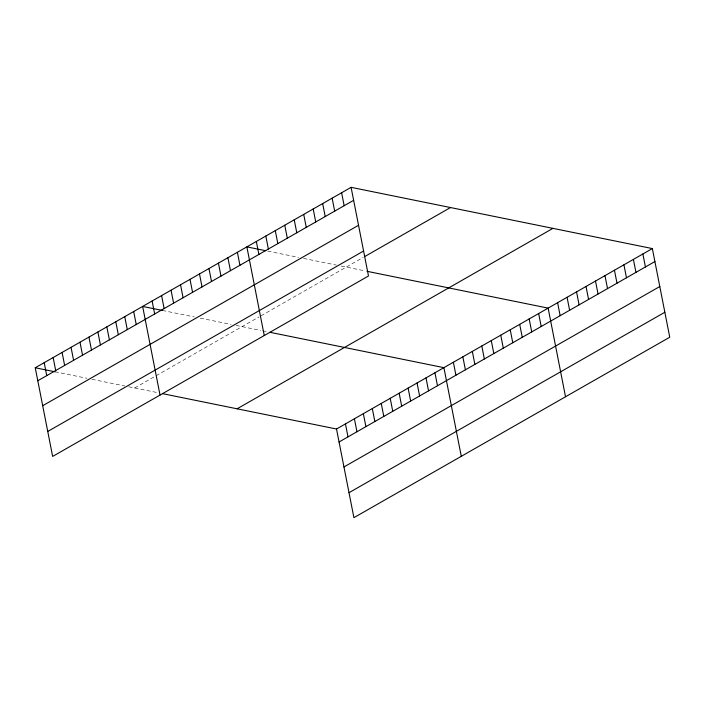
<?xml version="1.0" encoding="UTF-8"?>
<svg xmlns="http://www.w3.org/2000/svg" width="705" height="705" viewBox="0 0 705 705"><rect width="100%" height="100%" fill="white"/><g stroke="black" fill="none" stroke-linecap="round" stroke-linejoin="round"><path stroke-width="0.53" stroke-dasharray="3.52 2.64" d="M134.664 387.979L155.25 376.223M156.149 375.712L259.105 316.889M261.009 315.805L363.339 257.343M267.741 251.121L298.559 257.387M303.529 258.4L336.338 265.071M341.308 266.076L364.908 270.87M162.52 310.464L194.333 316.933M200.299 318.149L231.117 324.415M236.087 325.419L260.674 330.416M262.745 330.839L266.887 331.685M55.131 371.817L86.944 378.285M91.914 379.29L124.723 385.961M128.707 386.772L157.426 392.606"/><path stroke-width="1.06" d="M351.09 187.336L368.486 275.99L52.646 456.426L35.25 367.772L351.09 187.336L652.354 248.574L669.75 337.228L353.91 517.664L336.514 429.01L162.599 393.663M37.797 380.744L353.637 200.308M42.697 405.719L358.537 225.283M47.746 431.451L363.586 251.015M365.234 256.259L450.513 207.543M237.1 408.803L552.94 228.367M336.514 429.01L652.354 248.574M339.061 441.982L654.901 261.546M343.961 466.957L659.801 286.521M349.01 492.689L664.85 312.253M265.75 250.724L246.865 246.882L264.26 335.536M366.979 271.293L548.129 308.12L565.525 396.765M162.52 310.464L142.639 306.428L160.026 395.082M269.989 332.311L443.903 367.657L461.29 456.311M35.25 367.772L55.131 371.817M642.881 253.985L645.428 266.957M633.407 259.396L635.954 272.368M623.934 264.807L626.472 277.788M614.452 270.226L616.998 283.199M604.978 275.637L607.525 288.609M595.505 281.048L598.051 294.02M586.031 286.459L588.578 299.44M576.558 291.879L579.096 304.851M567.076 297.29L569.622 310.262M557.602 302.701L560.149 315.673M538.655 313.531L541.202 326.503M529.182 318.942L531.72 331.914M519.7 324.353L522.246 337.325M510.226 329.773L512.773 342.745M500.753 335.183L503.299 348.155M491.279 340.594L493.826 353.566M481.806 346.005L484.344 358.977M472.324 351.425L474.87 364.397M462.85 356.836L465.397 369.808M453.377 362.247L455.923 375.219M434.95 372.778L437.497 385.75M426.005 377.889L428.552 390.861M417.052 383L419.598 395.972M408.107 388.111L410.654 401.083M399.153 393.223L401.7 406.195M390.209 398.334L392.755 411.306M341.617 192.747L344.163 205.719M381.255 403.445L383.802 416.417M332.143 198.167L334.69 211.139M372.31 408.556L374.857 421.537M322.67 203.578L325.208 216.55M363.357 413.676L365.904 426.648M354.412 418.788L356.959 431.76M313.187 208.988L315.734 221.96M345.459 423.899L348.006 436.871M303.714 214.399L306.261 227.371M294.241 219.819L296.787 232.791M284.767 225.23L287.314 238.202M275.294 230.641L277.832 243.613M265.811 236.052L268.358 249.024M256.338 241.471L258.885 254.443M237.391 252.293L239.938 265.265M227.918 257.704L230.456 270.676M218.435 263.124L220.982 276.096M208.962 268.535L211.509 281.507M199.489 273.945L202.035 286.917M190.015 279.356L192.562 292.337M180.542 284.776L183.08 297.748M171.059 290.187L173.606 303.159M161.586 295.598L164.133 308.57M152.113 301.009L154.659 313.989M133.686 311.539L136.232 324.512M124.741 316.651L127.288 329.623M115.787 321.762L118.334 334.734M106.843 326.873L109.39 339.845M97.889 331.985L100.436 344.965M88.945 337.105L91.491 350.077M79.991 342.216L82.538 355.188M71.046 347.327L73.593 360.299M62.093 352.438L64.64 365.41M53.148 357.55L55.695 370.522M44.195 362.661L46.741 375.633"/></g></svg>
